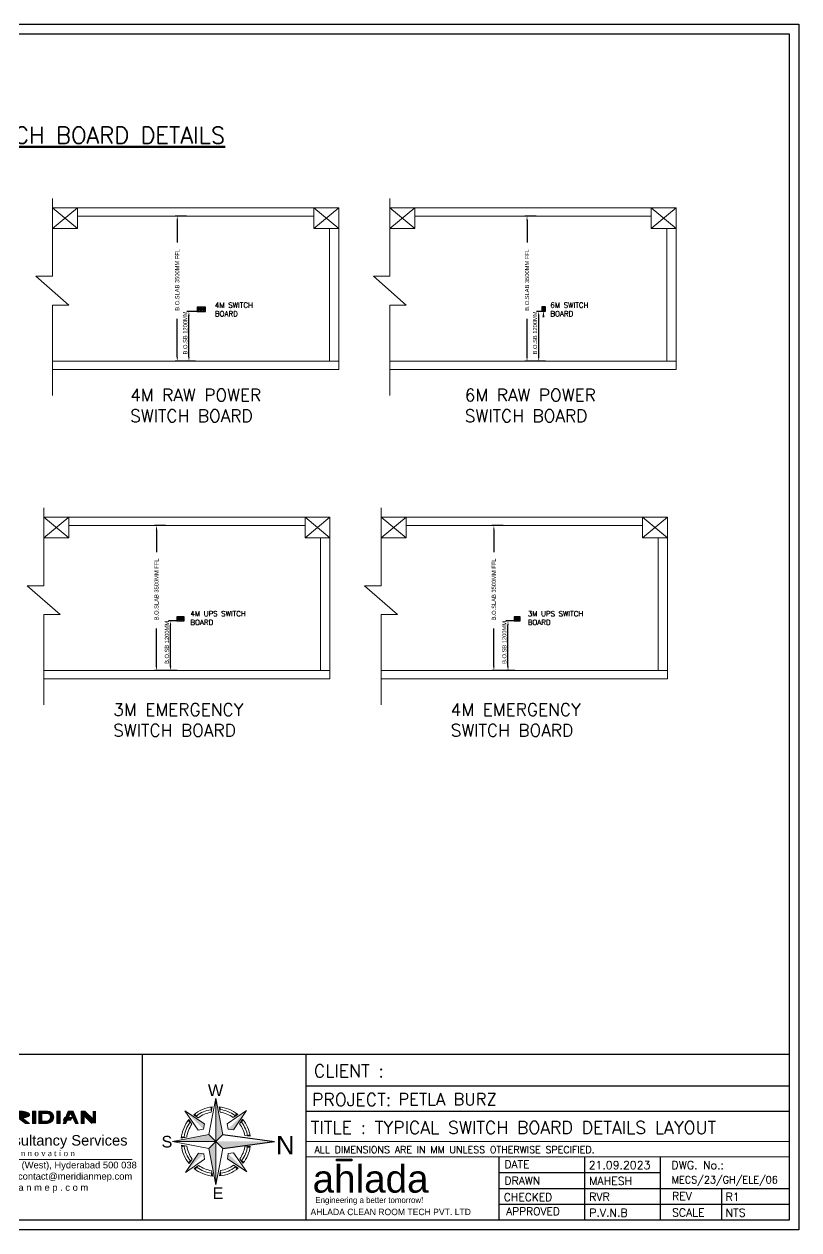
# Model space of a CAD drawing. Header units: millimetres. Extents: x 1380494 to 2061523, y -305664 to -174999.
# Drawn here: x 1480584 to 1499282, y -266962 to -237873 of the extents above; entities that cross this region are included whole.
import ezdxf
from ezdxf.enums import TextEntityAlignment as Align

# ---------------------------------------------------------------- set-up
doc = ezdxf.new("R2010")
doc.units = ezdxf.units.MM
doc.header["$LTSCALE"] = 600
doc.header["$MEASUREMENT"] = 0
doc.header["$PDMODE"] = 35
doc.linetypes.add('Hidden 2mm', pattern=[3, 2, -1])
for name, color, linetype, lineweight in [('AHU-N Ducting', 30, 'Continuous', 0), ('DIM', 7, 'Continuous', 0), ('FURNITURE WALL', 8, 'Continuous', 0), ('HATCH', 8, 'Continuous', 5), ('MEP_HVAC_RA_DUCT', 1, 'Continuous', 9)]:
    doc.layers.add(name, color=color, linetype=linetype, lineweight=lineweight)
doc.layers.add('ELE-3M 2WAY S.B', color=7, linetype='Continuous', true_color=0xeec2d4)
for name, color, linetype in [('ELE-3M UPS P.SB', 3, 'Continuous'), ('ELE-4M RAW P.SB', 7, 'Continuous'), ('ELE-SB 1(16M)', 1, 'Continuous'), ('TEXT', 250, 'Continuous'), ('TITLE', 7, 'Continuous')]:
    doc.layers.add(name, color=color, linetype=linetype)
doc.styles.add('ARIAL', font='arial.ttf')
doc.styles.add('Century', font='GOTHIC.TTF')
doc.styles.add('FS-ARIAL', font='arial.ttf')
doc.styles.add('IRFAN', font='romans.shx')
doc.styles.add('RAGHAV', font='')
doc.styles.get("Standard").update_dxf_attribs({"font": 'stylu.ttf'})
doc.styles.add('sudheer', font='romanc.shx')
doc.styles.get('RAGHAV').set_extended_font_data('Sakkal Majalla')
doc.dimstyles.new('AR-BRICK WORK', dxfattribs={"dimscale": 100, "dimtxt": 1, "dimasz": 1, "dimexe": 0.5, "dimexo": 0, "dimgap": 0.25, "dimtad": 0, "dimdec": 0, "dimzin": 1, "dimdsep": 46, "dimtxsty": 'Century', "dimblk": 'OBLIQUE', "dimcen": 0, "dimdle": 1, "dimclrd": 8, "dimclre": 8, "dimclrt": 4, "dimadec": 0, "dimazin": 0, "dimtfac": 1, "dimtdec": 0, "dimtofl": 0, "dimtmove": 1, "dimatfit": 3, "dimldrblk": 'ARCHTICK', "dimfxl": 1, "dimtolj": 1, "dimtzin": 1, "dimarcsym": 2})
doc.dimstyles.get("Standard").update_dxf_attribs({"dimscale": 1.5, "dimtxt": 150, "dimasz": 150, "dimexe": 100, "dimexo": 100, "dimgap": 0.25, "dimtad": 0, "dimdec": 0, "dimzin": 0, "dimdsep": 46, "dimtxsty": 'ARIAL', "dimcen": 0.09, "dimdle": 100, "dimclrd": 7, "dimclre": 7, "dimclrt": 7, "dimadec": 0, "dimazin": 0, "dimtfac": 1, "dimtdec": 0, "dimtofl": 0, "dimtmove": 0, "dimatfit": 3, "dimfxl": 1, "dimtolj": 1, "dimtzin": 0, "dimarcsym": 0})

# ---------------------------------------------------------------- blocks, each defined once
blk = doc.blocks.new('4M')
at = {"layer": 'ELE-4M RAW P.SB', "color": 40, "ltscale": 10}
for p, q in [((-58, 50), (-51, 54)), ((-50, 53), (-55, 47)), ((-50, 56), (-53, 63)), ((-49, 64), (-49, 56)), ((-41, 49), (-48, 54)), ((-47, 55), (-40, 53))]:
    blk.add_line(p, q, dxfattribs=at)
for points in [[(-207, 0), (0, 0), (0, 100), (-207, 100)], [(-187, 28), (-161, 28), (-161, 80), (-187, 80)], [(-152, 28), (-126, 28), (-126, 80), (-152, 80)], [(-118, 28), (-91, 28), (-91, 80), (-118, 80)], [(-78, 27), (-20, 27), (-20, 80), (-78, 80)]]:
    blk.add_lwpolyline(points, close=True, dxfattribs=at)
for radius in [19.1, 1.78]:
    blk.add_circle((-49, 55), radius, dxfattribs=at)
blk = doc.blocks.new('*D109')
at = {"layer": 'Defpoints', "color": 0, "transparency": 16777216}
for p in [(1484561, -244803), (1484758, -244803), (1484723, -246003)]:
    blk.add_point(p, dxfattribs=at)
at = {"layer": 'DIM', "color": 8, "lineweight": -2, "ltscale": 10, "transparency": 16777216}
for p, q in [((1484758, -244803), (1484511, -244803)), ((1484561, -245903), (1484561, -244903)), ((1484723, -246003), (1484511, -246003))]:
    blk.add_line(p, q, dxfattribs=at)
at = {"layer": 'DIM', "color": 8, "transparency": 16777216}
for points in [[(1484578, -244903), (1484545, -244903), (1484561, -244803)], [(1484545, -245903), (1484578, -245903), (1484561, -246003)]]:
    blk.add_solid(points, dxfattribs=at)
at = {"layer": 'DIM', "color": 7, "lineweight": 50, "transparency": 16777216, "insert": (1484473, -245323), "char_height": 100, "attachment_point": 5, "rotation": 90}
blk.add_mtext('\\A1;\\A1;B.O.SB 1200MM', dxfattribs=at)
blk = doc.blocks.new('_ArchTick')
at = {"color": 0, "linetype": 'ByBlock', "const_width": 0.15}
blk.add_lwpolyline([(-0.5, -0.5), (0.5, 0.5)], dxfattribs=at)
blk = doc.blocks.new('*D110')
at = {"layer": 'Defpoints', "color": 0, "transparency": 16777216}
for p in [(1484280, -242503), (1484500, -242503), (1484653, -246003)]:
    blk.add_point(p, dxfattribs=at)
at = {"layer": 'DIM', "color": 8, "lineweight": -2, "ltscale": 10, "transparency": 16777216}
for p, q in [((1484500, -242503), (1484230, -242503)), ((1484280, -242603), (1484280, -243143)), ((1484280, -245903), (1484280, -244984)), ((1484653, -246003), (1484230, -246003))]:
    blk.add_line(p, q, dxfattribs=at)
at = {"layer": 'DIM', "color": 8, "transparency": 16777216}
for points in [[(1484297, -242603), (1484263, -242603), (1484280, -242503)], [(1484263, -245903), (1484297, -245903), (1484280, -246003)]]:
    blk.add_solid(points, dxfattribs=at)
at = {"layer": 'DIM', "color": 7, "lineweight": 50, "transparency": 16777216, "insert": (1484280, -244063), "char_height": 100, "attachment_point": 5, "rotation": 90}
blk.add_mtext('\\A1;\\A1; B.O.SLAB 3500MM FFL', dxfattribs=at)
blk = doc.blocks.new('*D111')
at = {"layer": 'Defpoints', "color": 0, "transparency": 16777216}
for p in [(1493002, -244803), (1493094, -244803), (1493164, -246003)]:
    blk.add_point(p, dxfattribs=at)
at = {"layer": 'DIM', "color": 8, "lineweight": -2, "ltscale": 10, "transparency": 16777216}
for p, q in [((1493094, -244803), (1492952, -244803)), ((1493002, -245903), (1493002, -244903)), ((1493164, -246003), (1492952, -246003))]:
    blk.add_line(p, q, dxfattribs=at)
at = {"layer": 'DIM', "color": 8, "transparency": 16777216}
for points in [[(1493019, -244903), (1492985, -244903), (1493002, -244803)], [(1492985, -245903), (1493019, -245903), (1493002, -246003)]]:
    blk.add_solid(points, dxfattribs=at)
at = {"layer": 'DIM', "color": 7, "lineweight": 50, "transparency": 16777216, "insert": (1492914, -245323), "char_height": 100, "attachment_point": 5, "rotation": 90}
blk.add_mtext('\\A1;\\A1;B.O.SB 1200MM', dxfattribs=at)
blk = doc.blocks.new('*D112')
at = {"layer": 'Defpoints', "color": 0, "transparency": 16777216}
for p in [(1492721, -242503), (1492940, -242503), (1493094, -246003)]:
    blk.add_point(p, dxfattribs=at)
at = {"layer": 'DIM', "color": 8, "lineweight": -2, "ltscale": 10, "transparency": 16777216}
for p, q in [((1492940, -242503), (1492671, -242503)), ((1492721, -242603), (1492721, -243143)), ((1492721, -245903), (1492721, -244984)), ((1493094, -246003), (1492671, -246003))]:
    blk.add_line(p, q, dxfattribs=at)
at = {"layer": 'DIM', "color": 8, "transparency": 16777216}
for points in [[(1492737, -242603), (1492704, -242603), (1492721, -242503)], [(1492704, -245903), (1492737, -245903), (1492721, -246003)]]:
    blk.add_solid(points, dxfattribs=at)
at = {"layer": 'DIM', "color": 7, "lineweight": 50, "transparency": 16777216, "insert": (1492721, -244063), "char_height": 100, "attachment_point": 5, "rotation": 90}
blk.add_mtext('\\A1;\\A1; B.O.SLAB 3500MM FFL', dxfattribs=at)
blk = doc.blocks.new('*D117')
at = {"layer": 'Defpoints', "color": 0, "transparency": 16777216}
for p in [(1484118, -252270), (1484266, -252270), (1484280, -253470)]:
    blk.add_point(p, dxfattribs=at)
at = {"layer": 'DIM', "color": 8, "lineweight": -2, "ltscale": 10, "transparency": 16777216}
for p, q in [((1484266, -252270), (1484068, -252270)), ((1484118, -253370), (1484118, -252370)), ((1484280, -253470), (1484068, -253470))]:
    blk.add_line(p, q, dxfattribs=at)
at = {"layer": 'DIM', "color": 8, "transparency": 16777216}
for points in [[(1484135, -252370), (1484102, -252370), (1484118, -252270)], [(1484102, -253370), (1484135, -253370), (1484118, -253470)]]:
    blk.add_solid(points, dxfattribs=at)
at = {"layer": 'DIM', "color": 7, "lineweight": 50, "transparency": 16777216, "insert": (1484030, -252790), "char_height": 100, "attachment_point": 5, "rotation": 90}
blk.add_mtext('\\A1;\\A1;B.O.SB 1200MM', dxfattribs=at)
blk = doc.blocks.new('*D118')
at = {"layer": 'Defpoints', "color": 0, "transparency": 16777216}
for p in [(1483778, -249970), (1483998, -249970), (1484151, -253470)]:
    blk.add_point(p, dxfattribs=at)
at = {"layer": 'DIM', "color": 8, "lineweight": -2, "ltscale": 10, "transparency": 16777216}
for p, q in [((1483998, -249970), (1483728, -249970)), ((1483778, -250070), (1483778, -250610)), ((1483778, -253370), (1483778, -252450)), ((1484151, -253470), (1483728, -253470))]:
    blk.add_line(p, q, dxfattribs=at)
at = {"layer": 'DIM', "color": 8, "transparency": 16777216}
for points in [[(1483795, -250070), (1483761, -250070), (1483778, -249970)], [(1483761, -253370), (1483795, -253370), (1483778, -253470)]]:
    blk.add_solid(points, dxfattribs=at)
at = {"layer": 'DIM', "color": 7, "lineweight": 50, "transparency": 16777216, "insert": (1483778, -251530), "char_height": 100, "attachment_point": 5, "rotation": 90}
blk.add_mtext('\\A1;\\A1; B.O.SLAB 3500MM FFL', dxfattribs=at)
blk = doc.blocks.new('Logo')
h = blk.add_hatch(color=134)
h.dxf.hatch_style = 1
h.paths.add_polyline_path([(7.31, 6.26), (4.47, 6.26), (4.47, 5.93), (7.31, 5.93)])
at = {"color": 134}
blk.add_lwpolyline([(4.47, 6.26), (7.31, 6.26), (7.31, 5.93), (4.47, 5.93)], close=True, dxfattribs=at)
at = {"color": 134, "style": 'FS-ARIAL'}
blk.add_text('ahlada', height=5.161, dxfattribs=at).set_placement((0, 0))
at = {"color": 8, "style": 'RAGHAV'}
blk.add_text('Engineering a better tomorrow!', height=1.0969, dxfattribs=at).set_placement((0.52, -1.94))
blk = doc.blocks.new('A$C4A7C6C7E')
at = {"layer": 'TITLE', "color": 8, "lineweight": 5}
for p, q in [((-4207, 4144), (0, 26095)), ((0, 26095), (0, 0)), ((0, 0), (0, 26095)), ((4144, 4207), (0, 26095)), ((-6941, 10518), (-18592, 18312)), ((-10622, 6781), (-18592, 18312)), ((-10607, 14226), (-13343, 16056)), ((-2825, 17519), (-2234, 20757)), ((2559, 17560), (1919, 20788)), ((6781, 10622), (18312, 18592)), ((10390, 14385), (13098, 16257)), ((10518, 6941), (18312, 18592)), ((-14385, 10390), (-16257, 13098)), ((-7437, 7325), (-10622, 6781)), ((-7437, 7325), (-6941, 10518)), ((7325, 7437), (6781, 10622)), ((7325, 7437), (10518, 6941)), ((14226, 10607), (16056, 13343)), ((-4207, 4144), (-26095, 0)), ((0, 0), (-26095, 0)), ((-26095, 0), (0, 0)), ((-4144, -4207), (-26095, 0)), ((-17560, 2559), (-20788, 1919)), ((-4207, 4144), (0, 0)), ((0, 0), (-4207, 4144)), ((0, 0), (-4144, -4207)), ((-4144, -4207), (0, 0)), ((0, 0), (4144, 4207)), ((4144, 4207), (0, 0)), ((0, 0), (4207, -4144)), ((4207, -4144), (0, 0)), ((0, 0), (0, -26095)), ((0, -26095), (0, 0)), ((17394, 3514), (20646, 3095)), ((17394, 3514), (20646, 3095)), ((-17519, -2825), (-20757, -2234)), ((-10518, -6941), (-18312, -18592)), ((-7325, -7437), (-10518, -6941)), ((-4144, -4207), (0, -26095)), ((4207, -4144), (0, -26095)), ((7437, -7325), (10622, -6781)), ((10622, -6781), (18592, -18312)), ((17433, -3312), (20680, -2857)), ((17433, -3312), (20680, -2857)), ((17434, -3310), (20680, -2857)), ((-6781, -10622), (-18312, -18592)), ((-14226, -10607), (-16056, -13343)), ((-10390, -14385), (-13098, -16257)), ((-7325, -7437), (-6781, -10622)), ((7437, -7325), (6941, -10518)), ((6941, -10518), (18592, -18312)), ((10607, -14226), (13343, -16056)), ((14385, -10390), (16257, -13098)), ((-2559, -17560), (-1919, -20788)), ((2825, -17519), (2234, -20757))]:
    blk.add_line(p, q, dxfattribs=at)
at = {"layer": 'TITLE', "color": 5}
for p in [(4144, 4207), (4207, -4144)]:
    blk.add_line(p, (35289, 0), dxfattribs=at)
at = {"layer": 'TITLE', "color": 8, "lineweight": 5}
for radius, start, end in [(20877, 96.142689, 129.726248), (19311, 99.161205, 126.707732), (17745, 99.161205, 126.707732), (20877, 51.142689, 84.726248), (17745, 54.161205, 81.707732), (19311, 54.161205, 81.707732), (20877, 141.142689, 174.726248), (19311, 144.161205, 171.707732), (17745, 144.161205, 171.707732), (17745, 11.421813, 36.707732), (19311, 9.85136, 36.707732), (20877, 8.526917, 39.726248), (20877, 186.142689, 219.726248), (19311, 189.161205, 216.707732), (17745, 189.161205, 216.707732), (17745, 324.161205, 349.248684), (19311, 324.161205, 350.81434), (20877, 321.142689, 352.134802), (17745, 234.161205, 261.707732), (17745, 279.161205, 306.707732), (20877, 231.142689, 264.726248), (19311, 234.161205, 261.707732), (20877, 276.142689, 309.726248), (19311, 279.161205, 306.707732)]:
    blk.add_arc((0, 0), radius, start, end, dxfattribs=at)
for points in [[(0, 26095), (4144, 4207), (0, 0)], [(-18592, 18312), (-6941, 10518), (-7437, 7325)], [(-13343, 16056), (-12479, 16737), (-10607, 14226)], [(-3324, 20610), (-2234, 20757), (-2825, 17519)], [(3011, 20658), (1919, 20788), (2559, 17560)], [(18312, 18592), (10518, 6941), (7325, 7437)], [(13098, 16257), (12223, 16924), (10390, 14385)], [(-16257, 13098), (-16924, 12223), (-14385, 10390)], [(16056, 13343), (16737, 12479), (14226, 10607)], [(-26095, 0), (-4207, 4144), (0, 0)], [(-20658, 3011), (-20788, 1919), (-17560, 2559)], [(0, -26095), (-4144, -4207), (0, 0)], [(20646, 3095), (20457, 4167), (17394, 3514)], [(-20610, -3324), (-20757, -2234), (-17519, -2825)], [(-18312, -18592), (-10518, -6941), (-7325, -7437)], [(20680, -2857), (20503, -3930), (17433, -3312)], [(-16056, -13343), (-16737, -12479), (-14226, -10607)], [(-13098, -16257), (-12223, -16924), (-10390, -14385)], [(18592, -18312), (6941, -10518), (7437, -7325)], [(13343, -16056), (12479, -16737), (10607, -14226)], [(16257, -13098), (16924, -12223), (14385, -10390)], [(-3011, -20658), (-1919, -20788), (-2559, -17560)], [(3324, -20610), (2234, -20757), (2825, -17519)]]:
    blk.add_solid(points, dxfattribs=at)
at = {"layer": 'TITLE', "color": 5}
blk.add_solid([(35289, 0), (4207, -4144), (0, 0)], dxfattribs=at)
blk = doc.blocks.new('MECS')
at = {"layer": 'AHU-N Ducting', "lineweight": 0}
for color, points in [(160, [(0.513, 0.909, -0.255342), (0.515, 0.912, -0.046847), (0.522, 0.929, -0.026654), (0.534, 0.952, -0.067185), (0.556, 0.983, -0.027641), (0.574, 1.003), (0.577, 1.006, 0.172136), (0.551, 1.012, 0.247314), (0.52, 0.99), (0.472, 0.896, -0.018001), (0.47, 0.892, -0.031918), (0.466, 0.887, -0.107063), (0.458, 0.878, -0.068722), (0.445, 0.87, -0.110082), (0.433, 0.866, -0.048168), (0.422, 0.865, -0.255342), (0.422, 0.865, -0.105522), (0.41, 0.866, -0.052874), (0.399, 0.87, 0.050549), (0.409, 0.862, 0.15879), (0.448, 0.851, 0.025573), (0.455, 0.852, 0.056901), (0.47, 0.858, 0.076128), (0.493, 0.875, 0.056355), (0.507, 0.895)]), (150, [(0.574, 1.003), (0.556, 0.983, -0.088717), (0.599, 0.909), (0.606, 0.895, 0.090805), (0.626, 0.869, 0.094622), (0.647, 0.865, 0.097626), (0.668, 0.869, -0.179862), (0.639, 0.896), (0.591, 0.99, 0.136823), (0.577, 1.006, 0.004233)]), (160, [(0.739, 0.909, -0.255342), (0.74, 0.912, -0.046847), (0.747, 0.929, -0.026654), (0.759, 0.952, -0.067185), (0.781, 0.983, -0.027641), (0.799, 1.003), (0.802, 1.006, 0.172136), (0.776, 1.012, 0.247314), (0.745, 0.99), (0.697, 0.896, -0.018001), (0.695, 0.892, -0.031918), (0.691, 0.887, -0.107063), (0.683, 0.878, -0.068722), (0.67, 0.87, -0.110082), (0.658, 0.866, -0.048168), (0.647, 0.865, -0.255342), (0.647, 0.865, -0.105522), (0.635, 0.866, -0.052874), (0.624, 0.87, 0.050549), (0.634, 0.862, 0.15879), (0.673, 0.851, 0.025573), (0.68, 0.852, 0.056901), (0.695, 0.858, 0.076128), (0.718, 0.875, 0.056355), (0.732, 0.895)]), (150, [(0.799, 1.003), (0.781, 0.983, -0.082822), (0.824, 0.909), (0.831, 0.895, 0.090805), (0.851, 0.869, 0.094622), (0.872, 0.865, 0.097626), (0.893, 0.869, -0.179862), (0.864, 0.896), (0.816, 0.99, 0.136823), (0.802, 1.006, 0.004233)]), (1, [(1.03, 0.944), (1.071, 0.876), (1.098, 0.876), (1.139, 0.944), (1.139, 0.876), (1.167, 0.876), (1.167, 1.012), (1.132, 1.012), (1.086, 0.92), (1.037, 1.012), (1.003, 1.012), (1.003, 0.876), (1.03, 0.876)]), (251, [(1.201, 1.012), (1.201, 0.985), (1.337, 0.985), (1.364, 1.012)]), (251, [(1.201, 0.957), (1.201, 0.876), (1.337, 0.876), (1.364, 0.903), (1.228, 0.903), (1.228, 0.93), (1.337, 0.93), (1.364, 0.957)]), (251, [(1.398, 0.876), (1.432, 0.876), (1.432, 1.012), (1.398, 1.012)]), (251, [(1.63, 1.012), (1.596, 1.012), (1.596, 0.876), (1.63, 0.876)]), (251, [(1.896, 1.012), (1.862, 1.012), (1.862, 0.876), (1.896, 0.876)]), (251, [(2.011, 0.913), (2.027, 0.94), (1.943, 0.94), (1.93, 0.913)]), (251, [(2.011, 0.99), (2.064, 0.876), (2.093, 0.876), (2.039, 1.012), (1.984, 1.012), (1.956, 0.94), (1.989, 0.94)]), (251, [(2.161, 0.959), (2.243, 0.876), (2.291, 0.876), (2.291, 1.012), (2.257, 1.012), (2.257, 0.924), (2.168, 1.012), (2.127, 1.012), (2.127, 0.876), (2.161, 0.876)]), (160, [(0.689, 0.865, -0.097626), (0.668, 0.869, -0.097626), (0.647, 0.865, -0.094622), (0.626, 0.869, 0.087249), (0.652, 0.853, 0.25446), (0.712, 0.87, -0.106044)]), (150, [(0.914, 0.865, -0.097626), (0.893, 0.869, -0.097626), (0.872, 0.865, -0.094622), (0.851, 0.869, 0.087249), (0.877, 0.853, 0.25446), (0.937, 0.87, -0.106044)]), (251, [(1.976, 0.913), (1.945, 0.913), (1.93, 0.876), (1.959, 0.876)])]:
    blk.add_hatch(color=color, dxfattribs=at).paths.add_polyline_path(points)
h = blk.add_hatch(color=251, dxfattribs=at)
edge = h.paths.add_edge_path()
edge.add_ellipse((1.446, 0.971), major_axis=(-0.116, 0), ratio=0.352941, start_angle=110.1798, end_angle=270)
edge.add_line((1.446, 1.012), (1.446, 0.992))
edge.add_ellipse((1.446, 0.971), major_axis=(-0.0701, 0), ratio=0.291522, start_angle=90, end_angle=270, ccw=False)
edge.add_line((1.446, 0.951), (1.446, 0.93))
edge.add_line((1.446, 0.93), (1.519, 0.876))
edge.add_line((1.519, 0.876), (1.562, 0.876))
edge.add_line((1.562, 0.876), (1.486, 0.933))
h = blk.add_hatch(color=251, dxfattribs=at)
h.paths.add_polyline_path([(1.664, 0.876), (1.759, 0.876, 1), (1.759, 1.012), (1.664, 1.012)])
h.paths.add_polyline_path([(1.698, 0.985), (1.751, 0.985, -1), (1.751, 0.903), (1.698, 0.903)], flags=16)
at = {"layer": 'AHU-N Ducting', "color": 160, "lineweight": 0}
for p, q in [((0.472, 0.896, -0.005), (0.52, 0.99, -0.005)), ((0.697, 0.896, -0.005), (0.745, 0.99, -0.005)), ((0.507, 0.895, -0.005), (0.513, 0.909, -0.005)), ((0.732, 0.895, -0.005), (0.739, 0.909, -0.005))]:
    blk.add_line(p, q, dxfattribs=at)
at = {"layer": 'AHU-N Ducting', "color": 150, "lineweight": 0}
for p, q in [((0.639, 0.896, -0.005), (0.591, 0.99, -0.005)), ((0.864, 0.896, -0.005), (0.816, 0.99, -0.005)), ((0.606, 0.895, -0.005), (0.599, 0.909, -0.005))]:
    blk.add_line(p, q, dxfattribs=at)
at = {"layer": 'AHU-N Ducting', "color": 1, "lineweight": 0}
for p, q in [((1.003, 1.012, -0.005), (1.037, 1.012, -0.005)), ((1.03, 0.944, -0.005), (1.071, 0.876, -0.005)), ((1.03, 0.876, -0.005), (1.03, 0.944, -0.005)), ((1.03, 0.876, -0.005), (1.03, 0.944, -0.005)), ((1.037, 1.012, -0.005), (1.086, 0.92, -0.005)), ((1.132, 1.012, -0.005), (1.086, 0.92, -0.005)), ((1.139, 0.944, -0.005), (1.098, 0.876, -0.005)), ((1.167, 1.012, -0.005), (1.132, 1.012, -0.005)), ((1.134, 1.012, -0.005), (1.162, 1.012, -0.005)), ((1.139, 0.876, -0.005), (1.139, 0.944, -0.005)), ((1.139, 0.876, -0.005), (1.139, 0.944, -0.005)), ((1.167, 0.876, -0.005), (1.167, 1.012, -0.005)), ((1.03, 0.876, -0.005), (1.003, 0.876, -0.005)), ((1.071, 0.876, -0.005), (1.098, 0.876, -0.005)), ((1.139, 0.876, -0.005), (1.167, 0.876, -0.005))]:
    blk.add_line(p, q, dxfattribs=at)
at = {"layer": 'AHU-N Ducting', "color": 251, "lineweight": 0}
for p, q in [((1.201, 1.012, -0.005), (1.364, 1.012, -0.005)), ((1.201, 0.985, -0.005), (1.201, 1.012, -0.005)), ((1.201, 0.985, -0.005), (1.337, 0.985, -0.005)), ((1.201, 0.957, -0.005), (1.364, 0.957, -0.005)), ((1.201, 0.876, -0.005), (1.201, 0.957, -0.005)), ((1.228, 0.93, -0.005), (1.337, 0.93, -0.005)), ((1.228, 0.903, -0.005), (1.228, 0.93, -0.005)), ((1.337, 0.985, -0.005), (1.364, 1.012, -0.005)), ((1.337, 0.93, -0.005), (1.364, 0.957, -0.005)), ((1.398, 1.012, -0.005), (1.432, 1.012, -0.005)), ((1.398, 1.012, -0.005), (1.398, 0.876, -0.005)), ((1.432, 1.012, -0.005), (1.432, 0.876, -0.005)), ((1.446, 1.012, -0.005), (1.446, 0.992, -0.005)), ((1.446, 0.93, -0.005), (1.446, 0.951, -0.005)), ((1.446, 0.93, -0.005), (1.519, 0.876, -0.005)), ((1.486, 0.933, -0.005), (1.562, 0.876, -0.005)), ((1.596, 1.012, -0.005), (1.63, 1.012, -0.005)), ((1.596, 0.876, -0.005), (1.596, 1.012, -0.005)), ((1.63, 1.012, -0.005), (1.63, 0.876, -0.005)), ((1.664, 1.012, -0.005), (1.759, 1.012, -0.005)), ((1.664, 1.012, -0.005), (1.664, 0.876, -0.005)), ((1.698, 0.985, -0.005), (1.751, 0.985, -0.005)), ((1.698, 0.985, -0.005), (1.698, 0.903, -0.005)), ((1.862, 1.012, -0.005), (1.896, 1.012, -0.005)), ((1.862, 0.876, -0.005), (1.862, 1.012, -0.005)), ((1.896, 1.012, -0.005), (1.896, 0.876, -0.005)), ((1.93, 0.913, -0.005), (1.943, 0.94, -0.005)), ((2.027, 0.94, -0.005), (1.943, 0.94, -0.005)), ((1.956, 0.94, -0.005), (1.984, 1.012, -0.005)), ((1.984, 1.012, -0.005), (2.039, 1.012, -0.005)), ((1.989, 0.94, -0.005), (2.011, 0.99, -0.005)), ((2.064, 0.876, -0.005), (2.011, 0.99, -0.005)), ((2.027, 0.94, -0.005), (2.011, 0.913, -0.005)), ((2.093, 0.876, -0.005), (2.039, 1.012, -0.005)), ((2.127, 1.012, -0.005), (2.168, 1.012, -0.005)), ((2.127, 0.876, -0.005), (2.127, 1.012, -0.005)), ((2.243, 0.876, -0.005), (2.161, 0.959, -0.005)), ((2.161, 0.876, -0.005), (2.161, 0.959, -0.005)), ((2.168, 1.012, -0.005), (2.257, 0.924, -0.005)), ((2.257, 0.924, -0.005), (2.257, 1.012, -0.005)), ((1.201, 0.876, -0.005), (1.337, 0.876, -0.005)), ((1.228, 0.903, -0.005), (1.364, 0.903, -0.005)), ((1.337, 0.876, -0.005), (1.364, 0.903, -0.005)), ((1.398, 0.876, -0.005), (1.432, 0.876, -0.005)), ((1.519, 0.876, -0.005), (1.562, 0.876, -0.005)), ((1.596, 0.876, -0.005), (1.63, 0.876, -0.005)), ((1.664, 0.876, -0.005), (1.759, 0.876, -0.005)), ((1.698, 0.903, -0.005), (1.751, 0.903, -0.005)), ((1.862, 0.876, -0.005), (1.896, 0.876, -0.005)), ((2.011, 0.913, -0.005), (1.93, 0.913, -0.005)), ((1.93, 0.876, -0.005), (1.945, 0.913, -0.005)), ((1.959, 0.876, -0.005), (1.93, 0.876, -0.005)), ((1.959, 0.876, -0.005), (1.976, 0.913, -0.005)), ((2.064, 0.876, -0.005), (2.093, 0.876, -0.005)), ((2.127, 0.876, -0.005), (2.161, 0.876, -0.005))]:
    blk.add_line(p, q, dxfattribs=at)
at = {"layer": 'AHU-N Ducting', "color": 251, "lineweight": 0, "ltscale": 0.85}
blk.add_line((0.117, 0.483, -0.006), (2.686, 0.483, -0.006), dxfattribs=at)
at = {"layer": 'AHU-N Ducting', "color": 160, "lineweight": 0}
for centre, radius, start, end in [((0.742, 0.829, -0.005), 0.242, 132.9373, 160.5981), ((0.556, 0.972, -0.005), 0.0401, 90, 153.0888), ((0.556, 0.972, -0.005), 0.0401, 26.9112, 90), ((0.967, 0.829, -0.005), 0.242, 132.9373, 160.5981), ((0.781, 0.972, -0.005), 0.0401, 90, 153.0888), ((0.781, 0.972, -0.005), 0.0401, 26.9112, 90), ((0.445, 0.916, -0.005), 0.0652, 225.1548, 282.2607), ((0.422, 0.921, -0.005), 0.0561, 245.9054, 270.1184), ((0.422, 0.921, -0.005), 0.0561, 270, 333.0888), ((0.425, 0.94, -0.005), 0.0938, 291.3378, 331.2105), ((0.686, 0.936, -0.005), 0.09, 207.3023, 248.0019), ((0.67, 0.916, -0.005), 0.0652, 225.1548, 282.2607), ((0.647, 0.921, -0.005), 0.0561, 245.9054, 270.1184), ((0.647, 0.921, -0.005), 0.0561, 270, 333.0888), ((0.666, 0.916, -0.005), 0.0652, 257.808, 314.8452), ((0.689, 0.921, -0.005), 0.0561, 245.9054, 270.1184), ((0.65, 0.94, -0.005), 0.0938, 291.3378, 331.2105)]:
    blk.add_arc(centre, radius, start, end, dxfattribs=at)
at = {"layer": 'AHU-N Ducting', "color": 150, "lineweight": 0}
for centre, radius, start, end in [((0.369, 0.826, -0.005), 0.244, 19.8278, 40.1072), ((0.579, 0.816, -0.005), 0.262, 20.8244, 39.7594), ((0.646, 0.921, -0.005), 0.0561, 248.4971, 270.1184), ((0.689, 0.925, -0.005), 0.06, 206.9112, 270), ((0.689, 0.921, -0.005), 0.0561, 206.9112, 270), ((0.689, 0.921, -0.005), 0.0561, 206.9112, 270), ((0.647, 0.921, -0.005), 0.0561, 270, 292.3036), ((0.911, 0.936, -0.005), 0.09, 207.3023, 248.0019), ((0.872, 0.921, -0.005), 0.0561, 248.4971, 270.1184), ((0.914, 0.921, -0.005), 0.0561, 206.9112, 270), ((0.872, 0.921, -0.005), 0.0561, 270, 292.3036), ((0.891, 0.916, -0.005), 0.0652, 257.7393, 314.8452), ((0.914, 0.921, -0.005), 0.0561, 245.9054, 270.1184)]:
    blk.add_arc(centre, radius, start, end, dxfattribs=at)
at = {"layer": 'AHU-N Ducting', "color": 251, "lineweight": 0}
for centre, radius in [((1.751, 0.944, -0.005), 0.0409), ((1.759, 0.944, -0.005), 0.0681)]:
    blk.add_arc(centre, radius, 270, 90, dxfattribs=at)
for major_axis, ratio, start_param in [((-0.116, 0), 0.352941, 1.923001), ((-0.0701, 0), 0.291522, 1.570796)]:
    blk.add_ellipse((1.446, 0.971, -0.005), major_axis=major_axis, ratio=ratio, start_param=start_param, end_param=4.712389, dxfattribs=at)
at = {"layer": 'AHU-N Ducting', "color": 251, "lineweight": 0, "attachment_point": 1, "style": 'ARIAL'}
for s, insert, char_height, width in [('{\\C1;Engineers & Consultancy Services \\P}', (0.175, 0.749, -0.015), 0.11475, 24.25437), ('{\\C252;Plot No.43, Srinivasa Colony (West), Hyderabad 500 038\\PPh: 040 40117248,  E Mail : contact@meridianmep.com\\P                 w w w . m e r i d i a n m e p . c o m }', (0.141, 0.458, -0.006), 0.07344, 2.63264)]:
    blk.add_mtext(s, dxfattribs=dict(at, insert=insert, char_height=char_height, width=width))
at = {"layer": 'AHU-N Ducting', "color": 251, "lineweight": 0, "ltscale": 0.85, "insert": (1.402, 0.551, -0.006), "char_height": 0.06518, "attachment_point": 5, "line_spacing_factor": 0.6, "style": 'ARIAL'}
blk.add_mtext('{\\FBatang|c0;\\C5;I n c r e d i b l e  i n n o v a t i o n\\P}', dxfattribs=at)
blk = doc.blocks.new('3M 2WAY 11')
at = {"layer": 'ELE-3M UPS P.SB', "ltscale": 10}
for points in [[(-146, 0), (0, 0), (0, 100), (-146, 100)], [(-127, 25), (-100, 25), (-100, 79), (-127, 79)], [(-87, 25), (-60, 25), (-60, 79), (-87, 79)], [(-47, 25), (-20, 25), (-20, 79), (-47, 79)]]:
    blk.add_lwpolyline(points, close=True, dxfattribs=at)
blk = doc.blocks.new('*D136')
at = {"layer": 'Defpoints', "color": 0, "transparency": 16777216}
for p in [(1492261, -252270), (1492409, -252270), (1492423, -253470)]:
    blk.add_point(p, dxfattribs=at)
at = {"layer": 'DIM', "color": 8, "lineweight": -2, "ltscale": 10, "transparency": 16777216}
for p, q in [((1492409, -252270), (1492211, -252270)), ((1492261, -253370), (1492261, -252370)), ((1492423, -253470), (1492211, -253470))]:
    blk.add_line(p, q, dxfattribs=at)
at = {"layer": 'DIM', "color": 8, "transparency": 16777216}
for points in [[(1492278, -252370), (1492245, -252370), (1492261, -252270)], [(1492245, -253370), (1492278, -253370), (1492261, -253470)]]:
    blk.add_solid(points, dxfattribs=at)
at = {"layer": 'DIM', "color": 7, "lineweight": 50, "transparency": 16777216, "insert": (1492173, -252790), "char_height": 100, "attachment_point": 5, "rotation": 90}
blk.add_mtext('\\A1;\\A1;B.O.SB 1200MM', dxfattribs=at)
blk = doc.blocks.new('*D137')
at = {"layer": 'Defpoints', "color": 0, "transparency": 16777216}
for p in [(1491921, -249970), (1492141, -249970), (1492294, -253470)]:
    blk.add_point(p, dxfattribs=at)
at = {"layer": 'DIM', "color": 8, "lineweight": -2, "ltscale": 10, "transparency": 16777216}
for p, q in [((1492141, -249970), (1491871, -249970)), ((1491921, -250070), (1491921, -250610)), ((1491921, -253370), (1491921, -252450)), ((1492294, -253470), (1491871, -253470))]:
    blk.add_line(p, q, dxfattribs=at)
at = {"layer": 'DIM', "color": 8, "transparency": 16777216}
for points in [[(1491937, -250070), (1491904, -250070), (1491921, -249970)], [(1491904, -253370), (1491937, -253370), (1491921, -253470)]]:
    blk.add_solid(points, dxfattribs=at)
at = {"layer": 'DIM', "color": 7, "lineweight": 50, "transparency": 16777216, "insert": (1491921, -251530), "char_height": 100, "attachment_point": 5, "rotation": 90}
blk.add_mtext('\\A1;\\A1; B.O.SLAB 3500MM FFL', dxfattribs=at)

msp = doc.modelspace()

# ---------------------------------------------------------------- linework, layer by layer
for p, q in [((1499049.6761, -262729.9018), (1477143.1111, -262729.9018)), ((1483442.2279, -266729.9018), (1483442.2279, -262729.9018)), ((1487388.0432, -266729.9018), (1487388.0432, -262729.9018)), ((1499049.6761, -263493.8575), (1487388.0432, -263493.8575)), ((1499049.6761, -264105.0882), (1487388.0432, -264105.0882)), ((1492052.231, -266729.9018), (1492052.231, -265200.6615)), ((1494114.304, -266729.9018), (1494114.304, -265200.6615)), ((1495934.1844, -265200.6615), (1495934.1844, -266729.9018)), ((1495934.1844, -265583.0563), (1492052.231, -265583.0563)), ((1492052.231, -265965.4512), (1499049.6761, -265965.4512)), ((1497418.5549, -266729.9018), (1497418.5549, -265965.4512)), ((1499049.6761, -266347.6765), (1492052.231, -266347.6765))]:
    msp.add_line(p, q)
at = {"lineweight": 9, "extrusion": (0, 0, -1)}
for p, q in [((1499049.6761, -264828.5517), (1487388.0432, -264828.5517)), ((1499049.6761, -265200.6615), (1487388.0432, -265200.6615))]:
    msp.add_line(p, q, dxfattribs=at)
at = {"color": 7}
msp.add_line((1499049.6761, -266729.9018), (1487388.0432, -266729.9018), dxfattribs=at)
for points in [[(1499281.5085, -237873.3637), (1499281.5085, -266961.7342), (1461584.8511, -266961.7342), (1461584.8511, -237873.3637)], [(1499049.6761, -238105.1962), (1499049.6761, -266729.9018), (1461816.6835, -266729.9018), (1461816.6835, -238105.1962)]]:
    msp.add_lwpolyline(points, close=True)
at = {"layer": 'ELE-3M UPS P.SB', "ltscale": 10}
for points in [[(1484266.2288, -252269.7531), (1484449.38, -252269.7531), (1484449.38, -252169.7531), (1484266.2288, -252169.7531)], [(1484285.7715, -252244.7502), (1484312.5531, -252244.7502), (1484312.5531, -252191.187), (1484285.7715, -252191.187)], [(1484325.7953, -252244.7502), (1484352.5769, -252244.7502), (1484352.5769, -252191.187), (1484325.7953, -252191.187)], [(1484365.8192, -252244.7502), (1484392.6008, -252244.7502), (1484392.6008, -252191.187), (1484365.8192, -252191.187)], [(1484405.843, -252244.7502), (1484432.6246, -252244.7502), (1484432.6246, -252191.187), (1484405.843, -252191.187)]]:
    msp.add_lwpolyline(points, close=True, dxfattribs=at)
at = {"layer": 'ELE-SB 1(16M)', "color": 40, "ltscale": 10}
for p, q in [((1493092.9617, -244731.053), (1493095.1846, -244729.9148)), ((1493095.3923, -244730.2013), (1493093.7972, -244732.033)), ((1493095.3649, -244729.1282), (1493094.5761, -244726.8308)), ((1493095.8426, -244726.5973), (1493095.7169, -244729.0914)), ((1493098.2609, -244731.3201), (1493096.1638, -244729.9642)), ((1493096.308, -244729.641), (1493098.6919, -244730.1065)), ((1493101.9549, -244773.8935), (1493099.7873, -244773.8935)), ((1493101.9549, -244777.9966), (1493099.7873, -244777.9966)), ((1493101.9549, -244772.739), (1493101.9549, -244773.8935)), ((1493101.9549, -244772.739), (1493103.3305, -244772.739)), ((1493103.3305, -244772.739), (1493101.9549, -244772.739)), ((1493101.9549, -244779.1511), (1493101.9549, -244777.9966)), ((1493103.3305, -244779.1511), (1493101.9549, -244779.1511)), ((1493103.3305, -244772.739), (1493103.3305, -244779.1511)), ((1493112.4452, -244772.739), (1493112.4452, -244779.1511)), ((1493112.4452, -244772.739), (1493113.8209, -244772.739)), ((1493113.8209, -244772.739), (1493112.4452, -244772.739)), ((1493112.4452, -244779.1511), (1493113.8209, -244779.1511)), ((1493113.8209, -244772.739), (1493113.8209, -244773.8935)), ((1493113.8209, -244773.8935), (1493115.9885, -244773.8935)), ((1493113.8209, -244779.1511), (1493113.8209, -244777.9966)), ((1493113.8209, -244777.9966), (1493115.9885, -244777.9966))]:
    msp.add_line(p, q, dxfattribs=at)
for points in [[(1493074.8949, -244801.1533), (1493166.9519, -244801.1533), (1493166.9519, -244696.1533), (1493074.8949, -244696.1533)], [(1493086.5403, -244746.8898), (1493105.0491, -244746.8898), (1493105.0491, -244709.8722), (1493086.5403, -244709.8722)], [(1493129.3659, -244756.1856), (1493086.5403, -244756.1856), (1493086.5403, -244793.2032), (1493129.3659, -244793.2032)], [(1493110.8571, -244746.8898), (1493129.3659, -244746.8898), (1493129.3659, -244709.8722), (1493110.8571, -244709.8722)], [(1493135.1738, -244746.8898), (1493153.6826, -244746.8898), (1493153.6826, -244709.8722), (1493135.1738, -244709.8722)], [(1493135.1738, -244793.2032), (1493153.6826, -244793.2032), (1493153.6826, -244756.1856), (1493135.1738, -244756.1856)]]:
    msp.add_lwpolyline(points, close=True, dxfattribs=at)
for centre, radius in [((1493095.6884, -244729.6568), 6.0961), ((1493097.249, -244786.6432), 3.6097), ((1493095.6884, -244729.6568), 0.5661), ((1493108.3144, -244764.2467), 4.5121), ((1493118.1987, -244786.6431), 3.6097)]:
    msp.add_circle(centre, radius, dxfattribs=at)
at = {"layer": 'HATCH', "color": 7}
msp.add_line((1499049.6761, -262728.9463), (1499049.6761, -266729.9018), dxfattribs=at)
at = {"layer": 'MEP_HVAC_RA_DUCT', "color": 8, "linetype": 'ByBlock'}
for p, q in [((1481270.8816, -242078.7244), (1481270.8816, -243956.712)), ((1481270.8816, -242303.1813), (1481870.8816, -242803.1813)), ((1481270.8816, -242803.1813), (1481870.8816, -242303.1813)), ((1487575.8816, -242303.1813), (1488175.8816, -242803.1813)), ((1487575.8816, -242803.1813), (1488175.8816, -242303.1813)), ((1489413.8359, -242078.7244), (1489413.8359, -243956.712)), ((1489413.8359, -242303.1813), (1490013.8359, -242803.1813)), ((1489413.8359, -242803.1813), (1490013.8359, -242303.1813)), ((1495718.8359, -242303.1813), (1496318.8359, -242803.1813)), ((1495718.8359, -242803.1813), (1496318.8359, -242303.1813)), ((1487950.8816, -242803.1813), (1487950.8816, -246003.1813)), ((1488175.8816, -242803.1813), (1488175.8816, -246203.1813)), ((1496093.8359, -242803.1813), (1496093.8359, -246003.1813)), ((1496318.8359, -242803.1813), (1496318.8359, -246203.1813)), ((1481270.8816, -243956.712), (1480868.7783, -243956.712)), ((1480868.7783, -243956.712), (1481664.3835, -244651.5674)), ((1489413.8359, -243956.712), (1489011.7326, -243956.712)), ((1489011.7326, -243956.712), (1489807.3378, -244651.5674)), ((1481664.3835, -244651.5674), (1481270.8816, -244651.5674)), ((1481270.8816, -244651.5674), (1481270.8816, -246831.7937)), ((1489807.3378, -244651.5674), (1489413.8359, -244651.5674)), ((1489413.8359, -244651.5674), (1489413.8359, -246831.7937)), ((1481060.547, -249545.2962), (1481060.547, -251423.2838)), ((1489203.5012, -249545.2962), (1489203.5012, -251423.2838)), ((1481060.547, -249769.7531), (1481660.547, -250269.7531)), ((1481060.547, -250269.7531), (1481660.547, -249769.7531)), ((1487365.547, -249769.7531), (1487965.547, -250269.7531)), ((1487365.547, -250269.7531), (1487965.547, -249769.7531)), ((1489203.5012, -249769.7531), (1489803.5012, -250269.7531)), ((1489203.5012, -250269.7531), (1489803.5012, -249769.7531)), ((1495508.5012, -249769.7531), (1496108.5012, -250269.7531)), ((1495508.5012, -250269.7531), (1496108.5012, -249769.7531)), ((1487740.547, -250269.7531), (1487740.547, -253469.7531)), ((1487965.547, -250269.7531), (1487965.547, -253669.7531)), ((1495883.5012, -250269.7531), (1495883.5012, -253469.7531)), ((1496108.5012, -250269.7531), (1496108.5012, -253669.7531)), ((1481060.547, -251423.2838), (1480658.4437, -251423.2838)), ((1480658.4437, -251423.2838), (1481454.0489, -252118.1392)), ((1489203.5012, -251423.2838), (1488801.398, -251423.2838)), ((1488801.398, -251423.2838), (1489597.0032, -252118.1392)), ((1481454.0489, -252118.1392), (1481060.547, -252118.1392)), ((1481060.547, -252118.1392), (1481060.547, -254298.3655)), ((1489597.0032, -252118.1392), (1489203.5012, -252118.1392)), ((1489203.5012, -252118.1392), (1489203.5012, -254298.3655))]:
    msp.add_line(p, q, dxfattribs=at)
for points in [[(1481270.8816, -242303.1813), (1481270.8816, -242803.1813), (1481870.8816, -242803.1813), (1481870.8816, -242303.1813), (1481270.8816, -242303.1813)], [(1487805.8816, -242303.1813), (1481870.8816, -242303.1813)], [(1487575.8816, -242303.1813), (1487575.8816, -242803.1813), (1488175.8816, -242803.1813), (1488175.8816, -242303.1813), (1487575.8816, -242303.1813)], [(1489413.8359, -242303.1813), (1489413.8359, -242803.1813), (1490013.8359, -242803.1813), (1490013.8359, -242303.1813), (1489413.8359, -242303.1813)], [(1495948.8359, -242303.1813), (1490013.8359, -242303.1813)], [(1495718.8359, -242303.1813), (1495718.8359, -242803.1813), (1496318.8359, -242803.1813), (1496318.8359, -242303.1813), (1495718.8359, -242303.1813)], [(1487575.8816, -242503.1813), (1481870.8816, -242503.1813)], [(1495718.8359, -242503.1813), (1490013.8359, -242503.1813)], [(1488175.8816, -246003.1813), (1481270.8816, -246003.1813)], [(1496318.8359, -246003.1813), (1489413.8359, -246003.1813)], [(1488175.8816, -246203.1813), (1481270.8816, -246203.1813)], [(1496318.8359, -246203.1813), (1489413.8359, -246203.1813)], [(1481060.547, -249769.7531), (1481060.547, -250269.7531), (1481660.547, -250269.7531), (1481660.547, -249769.7531), (1481060.547, -249769.7531)], [(1487595.547, -249769.7531), (1481660.547, -249769.7531)], [(1487365.547, -249769.7531), (1487365.547, -250269.7531), (1487965.547, -250269.7531), (1487965.547, -249769.7531), (1487365.547, -249769.7531)], [(1489203.5012, -249769.7531), (1489203.5012, -250269.7531), (1489803.5012, -250269.7531), (1489803.5012, -249769.7531), (1489203.5012, -249769.7531)], [(1495738.5012, -249769.7531), (1489803.5012, -249769.7531)], [(1495508.5012, -249769.7531), (1495508.5012, -250269.7531), (1496108.5012, -250269.7531), (1496108.5012, -249769.7531), (1495508.5012, -249769.7531)], [(1487365.547, -249969.7531), (1481660.547, -249969.7531)], [(1495508.5012, -249969.7531), (1489803.5012, -249969.7531)], [(1487965.547, -253469.7531), (1481060.547, -253469.7531)], [(1496108.5012, -253469.7531), (1489203.5012, -253469.7531)], [(1487965.547, -253669.7531), (1481060.547, -253669.7531)], [(1496108.5012, -253669.7531), (1489203.5012, -253669.7531)]]:
    msp.add_lwpolyline(points, dxfattribs=at)

# ---------------------------------------------------------------- block references
at = {"xscale": 129.2302339714208, "yscale": 129.2302339714208, "zscale": 129.2302339714208}
msp.add_blockref('Logo', (1487546.8719, -266062.9585), dxfattribs=at)
at = {"layer": 'ELE-3M 2WAY S.B', "ltscale": 10}
msp.add_blockref('3M 2WAY 11', (1492555.5551, -252269.7531), dxfattribs=at)
at = {"layer": 'ELE-4M RAW P.SB', "ltscale": 10}
msp.add_blockref('4M', (1484965.2486, -244803.1813), dxfattribs=at)
at = {"layer": 'FURNITURE WALL', "linetype": 'Hidden 2mm', "xscale": 2206.000027674606, "yscale": 2206.000027674606, "zscale": 2206.000027674606}
msp.add_blockref('MECS', (1477268.7839, -266327.2342, 13.5513), dxfattribs=at)
at = {"layer": 'TITLE', "linetype": 'Continuous', "extrusion": (1.31196e-09, -7.57547e-09, 1), "xscale": 0.040152693707034, "yscale": 0.040152693707034, "zscale": 0.040152693707034}
msp.add_blockref('A$C4A7C6C7E', (1485212.0054, -264828.3449, 0.0042), dxfattribs=at)

# ---------------------------------------------------------------- texts
at = {"lineweight": 9}
for s, height, style, p in [('CLIENT :', 305.67991, 'IRFAN', (1487576.2759, -263280.4213)), ('PROJECT:', 305.67991, 'IRFAN', (1487531.503, -263972.6416)), ('PETLA BURZ', 290.39591, 'sudheer', (1489614.1428, -263954.345))]:
    msp.add_text(s, height=height, dxfattribs=dict(at, style=style)).set_placement(p)
at = {"lineweight": 9, "extrusion": (0, 0, -1), "style": 'IRFAN', "text_generation_flag": 2}
for s, height, p in [('TITLE : TYPICAL SWITCH BOARD DETAILS LAYOUT', 305.67991, (-1487499.7525, -264646.4176)), ('ALL DIMENSIONS ARE IN MM UNLESS OTHERWISE SPECIFIED.', 167.477487, (-1487589.9645, -265108.1004))]:
    msp.add_text(s, height=height, dxfattribs=at).set_placement(p)
at = {"color": 64, "style": 'sudheer'}
for s, p in [('DATE', (1492478.0513, -265380.9495)), ('DRAWN ', (1492673.1877, -265774.2116)), ('CHECKED', (1492745.3356, -266172.4058)), ('APPROVED', (1492864.6051, -266513.2082))]:
    msp.add_text(s, height=188.73787, dxfattribs=at).set_placement(p, align=Align.MIDDLE_CENTER)
at = {"color": 6, "style": 'sudheer'}
for s, p in [('21.09.2023', (1494208.2284, -265495.2231)), ('MAHESH', (1494221.611, -265878.5891)), ('RVR', (1494221.611, -266260.984)), ('R1', (1497513.0413, -266260.984)), ('P.V.N.B', (1494221.611, -266643.2093)), ('NTS', (1497513.0413, -266643.2093))]:
    msp.add_text(s, height=193.14468, dxfattribs=at).set_placement(p)
at = {"color": 64, "style": 'sudheer'}
for s, p in [('DWG. No.:', (1496206.3902, -265495.2416)), ('REV', (1496219.0775, -266244.1518)), ('SCALE', (1496219.0775, -266640.8877))]:
    msp.add_text(s, height=193.14468, dxfattribs=at).set_placement(p)
at = {"color": 6, "style": 'sudheer'}
msp.add_text('MECS/23/GH/ELE/06', height=170.694578, dxfattribs=at).set_placement((1497494.0179, -265838.9384), align=Align.CENTER)
at = {"color": 134, "style": 'RAGHAV'}
msp.add_text('AHLADA CLEAN ROOM TECH PVT. LTD', height=155.061655, dxfattribs=at).set_placement((1487495.4407, -266606.4169))
at = {"layer": 'DIM', "lineweight": 50, "ltscale": 10, "char_height": 125, "attachment_point": 1}
for s, insert, width in [('{\\Fromans.shx|c228;\\C0;4M SWITCH BOARD}', (1485189.6883, -244590.5285), 1230.660808), ('{\\Fromans.shx|c228;\\C0;6M SWITCH BOARD\\P}', (1493284.0516, -244590.5285), 1230.660808), ('{\\Fromans.shx|c228;\\C0;4M UPS SWITCH BOARD\\P}', (1484595.9859, -252034.5437), 1478.056642), ('{\\Fromans.shx|c228;\\C0;3M UPS SWITCH BOARD}', (1492738.9401, -252034.5437), 1478.056642)]:
    msp.add_mtext(s, dxfattribs=dict(at, insert=insert, width=width))
at = {"layer": 'ELE-SB 1(16M)', "color": 40, "ltscale": 10, "insert": (1493111.997, -244821.1175), "char_height": 9.66887, "width": 41.09269, "attachment_point": 3}
msp.add_mtext('6A', dxfattribs=at)
at = {"layer": 'TEXT', "lineweight": 50, "ltscale": 10, "attachment_point": 1}
for s, insert, char_height, width in [('{\\L\\Fromans.shx|c228;\\C0;ELECTRICAL TYPICAL SWITCH BOARD DETAILS}', (1473554.0434, -240354.8219), 400, 13947.14895), ('{\\Fromans.shx|c228;\\C0;4M RAW POWER SWITCH BOARD}', (1483143.4129, -246673.4361), 300, 4707.324513), ('{\\Fromans.shx|c228;\\C0;6M RAW POWER SWITCH BOARD\\P}', (1491218.7596, -246673.4361), 300, 4707.324513), ('{\\Fromans.shx|c228;\\C0;3M EMERGENCY SWITCH BOARD}', (1482735.514, -254260.5061), 300, 4543.000597), ('{\\Fromans.shx|c228;\\C0;4M EMERGENCY SWITCH BOARD\\P}', (1490878.4683, -254260.5061), 300, 4543.000597)]:
    msp.add_mtext(s, dxfattribs=dict(at, insert=insert, char_height=char_height, width=width))
at = {"layer": 'TITLE', "color": 7, "style": 'ARIAL'}
for s, p in [('W', (1485020.2315, -263733.9693, 0)), ('S', (1483899.1211, -264974.6176, 0)), ('E', (1485130.7482, -266213.9176, 0))]:
    msp.add_text(s, height=281.0878, dxfattribs=at).set_placement(p)
at = {"layer": 'TITLE', "color": 5, "style": 'ARIAL'}
msp.add_text('N', height=443.3409, rotation=180, dxfattribs=at).set_placement((1487111.7201, -264698.5095, 0))

# ---------------------------------------------------------------- dimensions: what is measured, and where the dimension line sits
at = {"layer": 'DIM', "lineweight": 50, "ltscale": 10}
for base, p1, p2, text, picture, middle in [((1484279.9519, -242503.1813), (1484653.4113, -246003.1813), (1484499.8633, -242503.1813), '\\A1; B.O.SLAB <>MM FFL', '*D110', (1484279.9519, -244063.3617)), ((1492720.5021, -242503.1813), (1493093.9615, -246003.1813), (1492940.4135, -242503.1813), '\\A1; B.O.SLAB <>MM FFL', '*D112', (1492720.5021, -244063.3617)), ((1484561.3099, -244803.1813), (1484723.3816, -246003.1813), (1484758.2148, -244803.1813), '\\A1;B.O.SB <>MM', '*D109', (1484473.0169, -245323.4195)), ((1493001.8601, -244803.1813), (1493163.9318, -246003.1813), (1493094.1318, -244803.1813), '\\A1;B.O.SB <>MM', '*D111', (1492913.567, -245323.4195)), ((1483777.8582, -249969.7531), (1484151.3177, -253469.7531), (1483997.7696, -249969.7531), '\\A1; B.O.SLAB <>MM FFL', '*D118', (1483777.8582, -251529.9335)), ((1491920.8125, -249969.7531), (1492294.2719, -253469.7531), (1492140.7239, -249969.7531), '\\A1; B.O.SLAB <>MM FFL', '*D137', (1491920.8125, -251529.9335)), ((1484118.2752, -252269.7531), (1484280.3468, -253469.7531), (1484266.2288, -252269.7531), '\\A1;B.O.SB <>MM', '*D117', (1484029.9821, -252789.9913)), ((1492261.2295, -252269.7531), (1492423.3011, -253469.7531), (1492409.1831, -252269.7531), '\\A1;B.O.SB <>MM', '*D136', (1492172.9364, -252789.9913))]:
    dim = msp.add_linear_dim(base=base, p1=p1, p2=p2, angle=90, text=text, dimstyle='AR-BRICK WORK', override={"dimtxsty": 'Standard', "dimclrt": 7, "dimldrblk": 'ArchTick'}, dxfattribs=at)
    dim.commit()
    dim.dimension.update_dxf_attribs({"geometry": picture, "text_midpoint": middle, "dimtype": 160})

# ---------------------------------------------------------------- leaders
at = {"layer": 'ELE-SB 1(16M)', "color": 40, "ltscale": 10}
msp.add_leader([(1493117.3945, -244793.2032), (1493117.3945, -244825.1839), (1493116.112, -244825.1839)], dimstyle='Standard', override={"dimscale": 1, "dimgap": 1}, dxfattribs=at)

doc.saveas('drawing.dxf')
